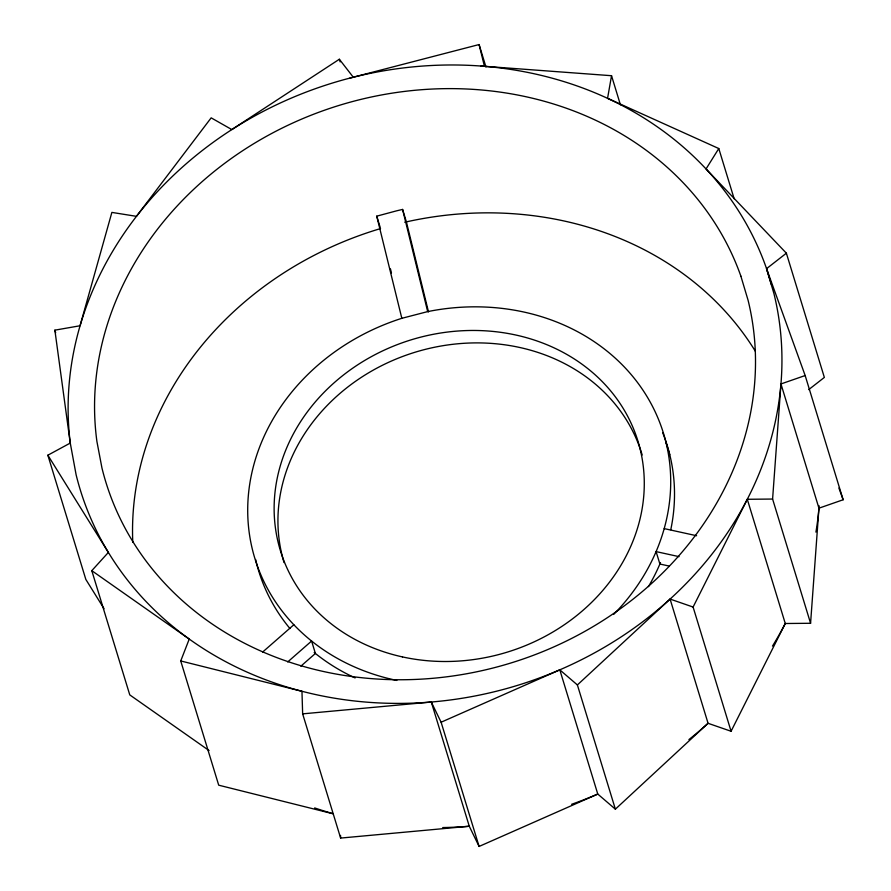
<?xml version="1.0" encoding="UTF-8"?>
<svg xmlns="http://www.w3.org/2000/svg" width="891" height="891" viewBox="0 0 891 891"><rect width="100%" height="100%" fill="white"/><g stroke="black" fill="none" stroke-linecap="round" stroke-linejoin="round"><path stroke-width="1.34" d="M688.921 739.586A360.577 315.069 -17 0 0 708.055 723.292L615.369 809.173L577.39 684.945L670.088 599.075L708.067 723.303L731.077 731.266L785.272 623.511L810.576 623.277L772.597 499.049L780.962 383.954L805.163 375.534L766.561 268.659A360.577 315.069 -17 0 0 353.293 77.227L339.348 59.252L231.816 129.574L211.167 117.846L136.446 216.335L111.876 212.403L80.056 325.761L54.874 330.16L70.244 443.072L47.858 455.212L85.837 579.44L104.058 608.72M810.576 623.277L818.94 508.182L780.962 383.954M480.984 66.045L611.538 75.713L607.562 98.322L718.792 148.541L734.151 198.76M333.201 813.828L218.707 785.183L180.728 660.955L189.237 639.07L91.795 570.674L108.357 552.431L47.858 455.212M731.077 731.266L693.098 607.049L747.293 499.283L772.597 499.049M718.792 148.541L706.04 168.956L786.374 253.2L824.353 377.416L808.716 389.623M262.678 652.023L293.852 624.758M287.704 661.946L311.594 641.041L315.392 653.459L300.846 666.19M771.417 284.507L766.561 268.659L786.374 253.2M615.369 809.173L597.772 794.059L479.091 846.45L441.112 722.222L559.804 669.843L577.39 684.945M818.94 508.182L843.142 499.762L805.163 375.534M396.84 680.434A213.673 186.709 -17 0 1 247.72 507.937A213.673 186.709 -17 0 1 401.83 318.31L427.68 311.605A213.673 186.709 -17 0 1 646.398 395.548A213.673 186.709 -17 0 1 613.676 614.411M401.83 318.31L376.748 216.157L396.896 210.755L402.587 209.441L406.385 221.87L428.504 311.928M349.862 78.096L479.091 44.55L485.963 67.014M404.748 222.238L406.385 221.87A333.869 291.725 -17 0 1 755.39 351.299M180.728 660.955L301.96 691.293L302.65 713.858L431.3 702.03L441.112 722.222M302.65 713.858L340.629 838.075L469.279 826.247L479.091 846.45M664.196 528.608L696.595 535.725M679.042 556.641L656.099 551.607L659.897 564.025L669.341 566.097M670.088 599.075L693.098 607.049M209.084 750.567L129.774 694.902L91.795 570.674M838.899 488.034L843.142 499.762M766.55 268.67L773.945 293.607A360.577 315.069 -17 0 1 500.185 690.28A360.577 315.069 -17 0 1 76.114 474.769L70.266 443.061A360.577 315.069 -17 0 1 353.293 77.227M747.293 499.283L785.272 623.511M611.538 75.713L620.426 104.793M665.967 442.315L669.765 454.733M559.804 669.843L597.772 794.059A360.577 315.069 -17 0 1 571.632 804.283M339.348 59.252L340.15 61.891M376.748 216.157L380.167 227.339M431.3 702.03L469.279 826.247A360.577 315.069 -17 0 1 442.693 827.561M54.874 330.16L55.676 332.8M479.091 44.55L484.437 66.302M402.587 209.441L427.68 311.605M390.447 268.904L391.439 272.936M340.551 835.424L340.629 838.075M662.748 432.892A213.673 186.709 -17 0 1 670.778 529.677M660.498 562.6A213.673 186.709 -17 0 1 648.425 586.634M355.108 677.928A213.673 186.709 -17 0 1 314.2 652.502M289.954 628.534A213.673 186.709 -17 0 1 255.628 559.481M132.792 542.441A333.869 291.725 -17 0 1 380.546 228.575M284.051 562.577A186.965 163.365 -17 0 1 416.242 351.878A186.965 163.365 -17 0 1 642.177 454.989M819.119 505.798A360.577 315.069 -17 0 1 815.922 532.116M785.249 623.511A360.577 315.069 -17 0 1 772.475 646.109M332.287 813.416A360.577 315.069 -17 0 1 314.657 807.925M740.867 276.132L740.298 274.528A333.869 291.725 -17 0 0 355.431 100.772A333.869 291.725 -17 0 0 96.919 441.546L101.964 468.053A333.869 291.725 -17 0 0 494.616 667.604A333.869 291.725 -17 0 0 748.095 300.312L740.867 276.132M402.498 656.923A186.965 163.365 -17 0 0 640.128 449.019A186.965 163.365 -17 0 0 334.994 382.016A186.965 163.365 -17 0 0 402.498 656.923"/></g></svg>
